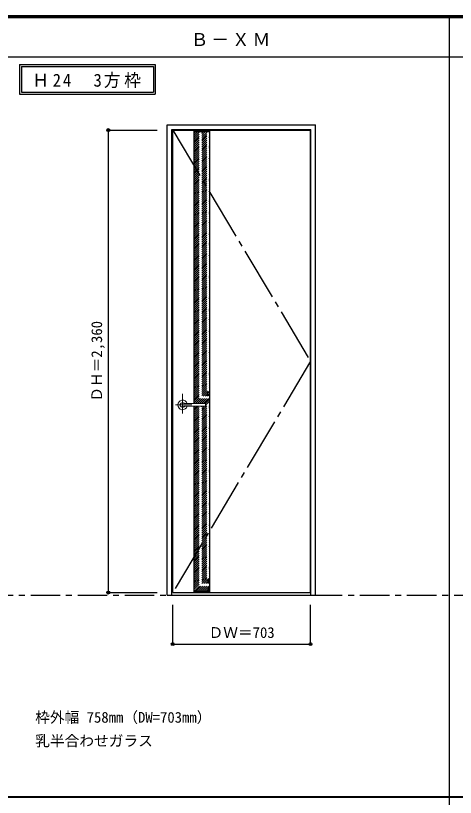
# Model space of a CAD drawing. Units: millimetres, scale not verified. Extents: x -6000 to 5700, y -4307 to 4260.
# Drawn here: x -1007 to 1237, y 186 to 4175 of the extents above; entities that cross this region are included whole.
import ezdxf
from ezdxf.enums import TextEntityAlignment as Align

# ---------------------------------------------------------------- set-up
doc = ezdxf.new("R2010")
doc.units = ezdxf.units.MM
doc.header["$LTSCALE"] = 30
doc.header["$PDMODE"] = 32
doc.header["$PDSIZE"] = 15
for name, pattern in [('CHAIN1', [8, 5, -1, 1, -1]), ('CHAIN2', [12, 9, -1, 1, -1]), ('DASHED1', [1.8, 1.2, -0.6])]:
    doc.linetypes.add(name, pattern=pattern)
for name, color, linetype in [('0-1_通り芯', 7, 'CHAIN1'), ('0-2_扉', 3, 'Continuous'), ('0-3_仕上げ', 3, 'Continuous'), ('0-4_枠', 3, 'Continuous'), ('0-7', 7, 'CHAIN2'), ('0-A_文字', 7, 'Continuous'), ('0-B_寸法', 7, 'Continuous'), ('0-C_ハッチ', 4, 'DASHED1'), ('F-1_枠', 6, 'Continuous')]:
    doc.layers.add(name, color=color, linetype=linetype)
doc.layers.add('0-5_レバー', color=7, linetype='Continuous', lineweight=18)
doc.styles.add('ＭＳ ゴシック', font='')
doc.styles.get('ＭＳ ゴシック').set_extended_font_data('MS Gothic')

msp = doc.modelspace()

# ---------------------------------------------------------------- linework, layer by layer
at = {"layer": '0-1_通り芯'}
msp.add_line((-5490, 1218), (5690, 1218), dxfattribs=at)
at = {"layer": '0-2_扉'}
for p, q in [((-205.2, 3591), (497.8, 3591)), ((-205.2, 1231), (-205.2, 3591)), ((497.8, 1231), (497.8, 3591)), ((-205.2, 1231), (497.8, 1231))]:
    msp.add_line(p, q, dxfattribs=at)
at = {"layer": '0-3_仕上げ'}
for p, q in [((-95.2, 2195.5), (-95.2, 3591)), ((-15.2, 1231), (-15.2, 3591)), ((-95.2, 1231), (-95.2, 2181.5))]:
    msp.add_line(p, q, dxfattribs=at)
at = {"layer": '0-3_仕上げ', "color": 7}
for p, q in [((-95.2, 3583), (-15.2, 3583)), ((-95.2, 1239), (-15.2, 1239))]:
    msp.add_line(p, q, dxfattribs=at)
at = {"layer": '0-4_枠'}
for p, q in [((-234.2, 3618), (523.8, 3618)), ((-234.2, 1218), (-234.2, 3618)), ((-210.2, 3594), (499.8, 3594)), ((-210.2, 1218), (-210.2, 3594)), ((499.8, 1218), (499.8, 3594)), ((523.8, 1218), (523.8, 3618)), ((-234.2, 1218), (523.8, 1218))]:
    msp.add_line(p, q, dxfattribs=at)
at = {"layer": '0-5_レバー', "color": 4, "linetype": 'CHAIN1'}
for p, q in [((-154.7, 2244.96), (-154.7, 2145.11)), ((-107.9, 2188.5), (-190.92, 2188.5))]:
    msp.add_line(p, q, dxfattribs=at)
at = {"layer": '0-5_レバー'}
for q in [(-37.7, 2193.99), (-37.7, 2183)]:
    msp.add_line((-37.7, 2188.5), q, dxfattribs=at)
for points in [[(-144.74, 2195.49), (-145.51, 2196.28), (-147.48, 2197.65), (-149.73, 2198.66), (-152.16, 2199.29), (-154.7, 2199.5), (-157.24, 2199.29), (-159.67, 2198.66), (-161.92, 2197.65), (-163.89, 2196.28), (-165.51, 2194.61), (-166.71, 2192.71), (-167.45, 2190.65), (-167.7, 2188.5), (-167.45, 2186.35), (-166.71, 2184.29), (-165.51, 2182.39), (-163.89, 2180.72), (-161.92, 2179.35), (-159.67, 2178.34), (-157.24, 2177.71), (-154.7, 2177.5), (-152.16, 2177.71), (-149.73, 2178.34), (-147.48, 2179.35), (-145.51, 2180.72), (-144.74, 2181.51)], [(-39.2, 2195.5), (-48.93, 2195.5), (-59.11, 2195.5), (-68.71, 2195.5), (-77.7, 2195.5), (-86.11, 2195.5), (-93.92, 2195.5), (-100.74, 2195.5), (-107.04, 2195.5), (-112.8, 2195.5), (-118.05, 2195.5), (-122.84, 2195.5), (-127.5, 2195.5), (-131.7, 2195.5), (-135.45, 2195.5), (-137.45, 2195.5), (-139.3, 2195.5), (-141.31, 2195.49), (-143.72, 2195.49), (-145.21, 2195.49), (-146.75, 2195.49), (-148.27, 2195.49), (-149.37, 2195.49), (-149.83, 2195.49), (-149.83, 2195.48)], [(-39.2, 2195.5), (-48.28, 2195.5), (-48.68, 2195.5)], [(-149.68, 2181.51), (-149.55, 2181.51), (-149.11, 2181.51), (-148.39, 2181.51), (-147.37, 2181.51), (-146.11, 2181.51), (-144.76, 2181.51), (-141.9, 2181.51), (-138.92, 2181.5), (-135.9, 2181.5), (-132.86, 2181.5), (-129.79, 2181.5), (-126.71, 2181.5), (-122.71, 2181.5), (-118.3, 2181.5), (-113.33, 2181.5), (-107.8, 2181.5), (-101.71, 2181.5), (-95.06, 2181.5), (-87.85, 2181.5), (-79.26, 2181.5), (-70, 2181.5), (-60.06, 2181.5), (-49.45, 2181.5), (-39.2, 2181.5)]]:
    msp.add_lwpolyline(points, dxfattribs=at)
for centre, radius, start, end in [((-154.7, 2188.5), 24.55, 16.59952, 343.36736), ((-39.2, 2194), 1.5, 0.00847, 89.9163), ((-39.2, 2194), 1.5, 360, 90.17419), ((-39.2, 2183), 1.5, 270.16419, 0), ((-39.2, 2183), 1.5, 269.91059, 359.99153)]:
    msp.add_arc(centre, radius, start, end, dxfattribs=at)
at = {"layer": '0-7'}
for p, q in [((-205.2, 3591), (497.8, 2411)), ((497.8, 2411), (-205.2, 1231))]:
    msp.add_line(p, q, dxfattribs=at)
at = {"layer": '0-A_文字'}
for p, q in [((-986.8, 3925), (-986.8, 3775)), ((-976.8, 3915), (-976.8, 3785)), ((-976.8, 3915), (-304.18, 3915)), ((-304.18, 3915), (-304.18, 3785)), ((-986.8, 3775), (-294.18, 3775)), ((-976.8, 3785), (-304.18, 3785))]:
    msp.add_line(p, q, dxfattribs=at)
msp.add_lwpolyline([(-986.8, 3925), (-294.18, 3925), (-294.18, 3775)], dxfattribs=at)
at = {"layer": '0-B_寸法', "color": 4}
for p, q in [((-534.2, 3591), (-284.2, 3591)), ((-534.2, 3591), (-534.2, 1231)), ((-534.2, 1231), (-284.2, 1231)), ((-205.2, 968), (-205.2, 1168)), ((497.8, 968), (497.8, 1168)), ((-205.2, 968), (497.8, 968))]:
    msp.add_line(p, q, dxfattribs=at)
at = {"layer": '0-B_寸法'}
for p in [(-534.2, 3591), (-534.2, 1231), (-205.2, 968), (497.8, 968)]:
    msp.add_point(p, dxfattribs=at)
at = {"layer": '0-C_ハッチ'}
for p, q in [((-95.2, 3574.87), (-87.07, 3583)), ((-95.2, 3564.97), (-77.17, 3583)), ((-95.2, 3555.08), (-67.28, 3583)), ((-95.2, 3545.18), (-57.38, 3583)), ((-95.2, 3535.28), (-47.48, 3583)), ((-95.2, 3525.38), (-37.58, 3583)), ((-95.2, 3515.48), (-27.68, 3583)), ((-95.2, 3505.58), (-17.78, 3583)), ((-95.2, 3495.68), (-15.2, 3575.68)), ((-95.2, 3485.78), (-15.2, 3565.78)), ((-95.2, 3475.88), (-15.2, 3555.88)), ((-95.2, 3465.98), (-15.2, 3545.98)), ((-95.2, 3456.08), (-15.2, 3536.08)), ((-95.2, 3446.18), (-15.2, 3526.18)), ((-95.2, 3436.28), (-16.5, 3514.98)), ((-95.2, 3426.38), (-15.2, 3506.38)), ((-95.2, 3416.48), (-15.2, 3496.48)), ((-95.2, 3406.58), (-15.2, 3486.58)), ((-95.2, 3396.68), (-15.2, 3476.68)), ((-95.2, 3386.78), (-15.2, 3466.78)), ((-95.2, 3376.88), (-15.2, 3456.88)), ((-95.2, 3366.99), (-15.2, 3446.99)), ((-95.2, 3357.09), (-15.2, 3437.09)), ((-95.2, 3347.19), (-15.2, 3427.19)), ((-95.2, 3337.29), (-15.2, 3417.29)), ((-95.2, 3327.39), (-15.2, 3407.39)), ((-95.2, 3317.49), (-15.2, 3397.49)), ((-95.2, 3307.59), (-15.2, 3387.59)), ((-95.2, 3297.69), (-15.2, 3377.69)), ((-95.2, 3287.79), (-16.5, 3366.49)), ((-95.2, 3277.89), (-15.2, 3357.89)), ((-95.2, 3267.99), (-15.2, 3347.99)), ((-95.2, 3258.09), (-15.2, 3338.09)), ((-95.2, 3248.19), (-15.2, 3328.19)), ((-95.2, 3238.29), (-15.2, 3318.29)), ((-95.2, 3228.39), (-15.2, 3308.39)), ((-95.2, 3218.49), (-15.2, 3298.49)), ((-95.2, 3208.59), (-15.2, 3288.59)), ((-95.2, 3198.69), (-15.2, 3278.69)), ((-95.2, 3188.79), (-15.2, 3268.79)), ((-95.2, 3178.89), (-15.2, 3258.89)), ((-95.2, 3169), (-15.2, 3249)), ((-95.2, 3159.1), (-15.2, 3239.1)), ((-95.2, 3149.2), (-15.2, 3229.2)), ((-95.2, 3139.3), (-16.5, 3218)), ((-95.2, 3129.4), (-15.2, 3209.4)), ((-95.2, 3119.5), (-15.2, 3199.5)), ((-95.2, 3109.6), (-15.2, 3189.6)), ((-95.2, 3099.7), (-15.2, 3179.7)), ((-95.2, 3089.8), (-15.2, 3169.8)), ((-95.2, 3079.9), (-15.2, 3159.9)), ((-95.2, 3070), (-15.2, 3150)), ((-95.2, 3060.1), (-15.2, 3140.1)), ((-95.2, 3050.2), (-15.2, 3130.2)), ((-95.2, 3040.3), (-15.2, 3120.3)), ((-95.2, 3030.4), (-15.2, 3110.4)), ((-95.2, 3020.5), (-15.2, 3100.5)), ((-95.2, 3010.6), (-15.2, 3090.6)), ((-95.2, 3000.7), (-15.2, 3080.7)), ((-95.2, 2990.8), (-15.2, 3070.8)), ((-95.2, 2980.9), (-15.2, 3060.9)), ((-95.2, 2971.01), (-15.2, 3051.01)), ((-95.2, 2961.11), (-15.2, 3041.11)), ((-95.2, 2951.21), (-15.2, 3031.21)), ((-95.2, 2941.31), (-15.2, 3021.31)), ((-95.2, 2931.41), (-15.2, 3011.41)), ((-95.2, 2921.51), (-15.2, 3001.51)), ((-95.2, 2911.61), (-15.2, 2991.61)), ((-95.2, 2901.71), (-15.2, 2981.71)), ((-95.2, 2891.81), (-15.2, 2971.81)), ((-95.2, 2881.91), (-15.2, 2961.91)), ((-95.2, 2872.01), (-15.2, 2952.01)), ((-95.2, 2862.11), (-15.2, 2942.11)), ((-95.2, 2852.21), (-15.2, 2932.21)), ((-95.2, 2842.31), (-15.2, 2922.31)), ((-95.2, 2832.41), (-15.2, 2912.41)), ((-95.2, 2822.51), (-15.2, 2902.51)), ((-95.2, 2812.61), (-15.2, 2892.61)), ((-95.2, 2802.71), (-15.2, 2882.71)), ((-95.2, 2792.81), (-15.2, 2872.81)), ((-95.2, 2782.91), (-15.2, 2862.91)), ((-95.2, 2773.02), (-15.2, 2853.02)), ((-95.2, 2763.12), (-15.2, 2843.12)), ((-95.2, 2753.22), (-15.2, 2833.22)), ((-95.2, 2743.32), (-15.2, 2823.32)), ((-95.2, 2733.42), (-15.2, 2813.42)), ((-95.2, 2723.52), (-15.2, 2803.52)), ((-95.2, 2713.62), (-15.2, 2793.62)), ((-95.2, 2703.72), (-15.2, 2783.72)), ((-95.2, 2693.82), (-15.2, 2773.82)), ((-95.2, 2683.92), (-15.2, 2763.92)), ((-95.2, 2674.02), (-15.2, 2754.02)), ((-95.2, 2664.12), (-15.2, 2744.12)), ((-95.2, 2654.22), (-15.2, 2734.22)), ((-95.2, 2644.32), (-15.2, 2724.32)), ((-95.2, 2634.42), (-15.2, 2714.42)), ((-95.2, 2624.52), (-15.2, 2704.52)), ((-95.2, 2614.62), (-15.2, 2694.62)), ((-95.2, 2604.72), (-15.2, 2684.72)), ((-95.2, 2594.82), (-15.2, 2674.82)), ((-95.2, 2584.92), (-15.2, 2664.92)), ((-95.2, 2575.03), (-15.2, 2655.03)), ((-95.2, 2565.13), (-15.2, 2645.13)), ((-95.2, 2555.23), (-15.2, 2635.23)), ((-95.2, 2545.33), (-15.2, 2625.33)), ((-95.2, 2535.43), (-15.2, 2615.43)), ((-95.2, 2525.53), (-15.2, 2605.53)), ((-95.2, 2515.63), (-15.2, 2595.63)), ((-95.2, 2505.73), (-15.2, 2585.73)), ((-95.2, 2495.83), (-15.2, 2575.83)), ((-95.2, 2485.93), (-15.2, 2565.93)), ((-95.2, 2476.03), (-15.2, 2556.03)), ((-95.2, 2466.13), (-15.2, 2546.13)), ((-95.2, 2456.23), (-15.2, 2536.23)), ((-95.2, 2446.33), (-15.2, 2526.33)), ((-95.2, 2436.43), (-15.2, 2516.43)), ((-95.2, 2426.53), (-15.2, 2506.53)), ((-95.2, 2416.63), (-15.2, 2496.63)), ((-95.2, 2406.73), (-15.2, 2486.73)), ((-95.2, 2396.83), (-15.2, 2476.83)), ((-95.2, 2386.94), (-15.2, 2466.94)), ((-95.2, 2377.04), (-15.2, 2457.04)), ((-95.2, 2367.14), (-15.2, 2447.14)), ((-95.2, 2357.24), (-15.2, 2437.24)), ((-95.2, 2347.34), (-15.2, 2427.34)), ((-95.2, 2337.44), (-15.2, 2417.44)), ((-95.2, 2327.54), (-15.2, 2407.54)), ((-95.2, 2317.64), (-15.2, 2397.64)), ((-95.2, 2307.74), (-15.2, 2387.74)), ((-95.2, 2297.84), (-15.2, 2377.84)), ((-95.2, 2287.94), (-15.2, 2367.94)), ((-95.2, 2278.04), (-15.2, 2358.04)), ((-95.2, 2268.14), (-15.2, 2348.14)), ((-95.2, 2258.24), (-15.2, 2338.24)), ((-95.2, 2248.34), (-15.2, 2328.34)), ((-95.2, 2238.44), (-15.2, 2318.44)), ((-95.2, 2228.54), (-15.2, 2308.54)), ((-95.2, 2218.64), (-15.2, 2298.64)), ((-95.2, 2208.74), (-15.2, 2288.74)), ((-95.2, 2198.84), (-15.2, 2278.84)), ((-88.65, 2195.5), (-15.2, 2268.95)), ((-78.75, 2195.5), (-15.2, 2259.05)), ((-68.85, 2195.5), (-15.2, 2249.15)), ((-58.95, 2195.5), (-15.2, 2239.25)), ((-95.2, 2119.65), (-15.2, 2199.65)), ((-49.05, 2195.5), (-15.2, 2229.35)), ((-39.17, 2195.48), (-15.2, 2219.45)), ((-37.7, 2187.05), (-15.2, 2209.55)), ((-95.2, 2109.75), (-15.2, 2189.75)), ((-95.2, 2179.05), (-92.74, 2181.5)), ((-95.2, 2169.15), (-82.84, 2181.5)), ((-95.2, 2159.25), (-72.95, 2181.5)), ((-95.2, 2149.35), (-63.05, 2181.5)), ((-95.2, 2139.45), (-53.15, 2181.5)), ((-95.2, 2129.55), (-43.25, 2181.5)), ((-95.2, 2099.85), (-15.2, 2179.85)), ((-95.2, 2089.95), (-15.2, 2169.95)), ((-95.2, 2080.05), (-15.2, 2160.05)), ((-95.2, 2070.15), (-15.2, 2150.15)), ((-95.2, 2060.25), (-15.2, 2140.25)), ((-95.2, 2050.35), (-15.2, 2130.35)), ((-95.2, 2040.45), (-15.2, 2120.45)), ((-95.2, 2030.55), (-15.2, 2110.55)), ((-95.2, 2020.65), (-15.2, 2100.65)), ((-95.2, 2010.75), (-15.2, 2090.75)), ((-95.2, 2000.85), (-15.2, 2080.85)), ((-95.2, 1990.96), (-15.2, 2070.96)), ((-95.2, 1981.06), (-15.2, 2061.06)), ((-95.2, 1971.16), (-15.2, 2051.16)), ((-95.2, 1961.26), (-15.2, 2041.26)), ((-95.2, 1951.36), (-15.2, 2031.36)), ((-95.2, 1941.46), (-15.2, 2021.46)), ((-95.2, 1931.56), (-15.2, 2011.56)), ((-95.2, 1921.66), (-15.2, 2001.66)), ((-95.2, 1911.76), (-15.2, 1991.76)), ((-95.2, 1901.86), (-15.2, 1981.86)), ((-95.2, 1891.96), (-15.2, 1971.96)), ((-95.2, 1882.06), (-15.2, 1962.06)), ((-95.2, 1872.16), (-15.2, 1952.16)), ((-95.2, 1862.26), (-15.2, 1942.26)), ((-95.2, 1852.36), (-15.2, 1932.36)), ((-95.2, 1842.46), (-15.2, 1922.46)), ((-95.2, 1832.56), (-15.2, 1912.56)), ((-95.2, 1822.66), (-15.2, 1902.66)), ((-95.2, 1812.76), (-15.2, 1892.76)), ((-95.2, 1802.86), (-15.2, 1882.86)), ((-95.2, 1792.97), (-15.2, 1872.97)), ((-95.2, 1783.07), (-15.2, 1863.07)), ((-95.2, 1773.17), (-15.2, 1853.17)), ((-95.2, 1763.27), (-15.2, 1843.27)), ((-95.2, 1753.37), (-15.2, 1833.37)), ((-95.2, 1743.47), (-15.2, 1823.47)), ((-95.2, 1733.57), (-15.2, 1813.57)), ((-95.2, 1723.67), (-15.2, 1803.67)), ((-95.2, 1713.77), (-15.2, 1793.77)), ((-95.2, 1703.87), (-15.2, 1783.87)), ((-95.2, 1693.97), (-15.2, 1773.97)), ((-95.2, 1684.07), (-15.2, 1764.07)), ((-95.2, 1674.17), (-15.2, 1754.17)), ((-95.2, 1664.27), (-15.2, 1744.27)), ((-95.2, 1654.37), (-15.2, 1734.37)), ((-95.2, 1644.47), (-15.2, 1724.47)), ((-95.2, 1634.57), (-15.2, 1714.57)), ((-95.2, 1624.67), (-15.2, 1704.67)), ((-95.2, 1614.77), (-15.2, 1694.77)), ((-95.2, 1604.87), (-15.2, 1684.87)), ((-95.2, 1594.98), (-15.2, 1674.98)), ((-95.2, 1585.08), (-15.2, 1665.08)), ((-95.2, 1575.18), (-15.2, 1655.18)), ((-95.2, 1565.28), (-15.2, 1645.28)), ((-95.2, 1555.38), (-15.2, 1635.38)), ((-95.2, 1545.48), (-15.2, 1625.48)), ((-95.2, 1535.58), (-15.2, 1615.58)), ((-95.2, 1525.68), (-15.2, 1605.68)), ((-95.2, 1515.78), (-15.2, 1595.78)), ((-95.2, 1505.88), (-15.2, 1585.88)), ((-95.2, 1495.98), (-15.2, 1575.98)), ((-95.2, 1486.08), (-15.2, 1566.08)), ((-95.2, 1476.18), (-15.2, 1556.18)), ((-95.2, 1466.28), (-15.2, 1546.28)), ((-95.2, 1456.38), (-15.2, 1536.38)), ((-95.2, 1446.48), (-15.2, 1526.48)), ((-95.2, 1436.58), (-15.2, 1516.58)), ((-95.2, 1426.68), (-15.2, 1506.68)), ((-95.2, 1416.78), (-15.2, 1496.78)), ((-95.2, 1406.89), (-15.2, 1486.89)), ((-95.2, 1396.99), (-15.2, 1476.99)), ((-95.2, 1387.09), (-15.2, 1467.09)), ((-95.2, 1377.19), (-15.2, 1457.19)), ((-95.2, 1367.29), (-15.2, 1447.29)), ((-95.2, 1357.39), (-15.2, 1437.39)), ((-95.2, 1347.49), (-15.2, 1427.49)), ((-95.2, 1337.59), (-15.2, 1417.59)), ((-95.2, 1327.69), (-15.2, 1407.69)), ((-95.2, 1317.79), (-15.2, 1397.79)), ((-95.2, 1307.89), (-15.2, 1387.89)), ((-95.2, 1297.99), (-15.2, 1377.99)), ((-95.2, 1288.09), (-15.2, 1368.09)), ((-95.2, 1278.19), (-15.2, 1358.19)), ((-95.2, 1268.29), (-15.2, 1348.29)), ((-95.2, 1258.39), (-15.2, 1338.39)), ((-95.2, 1248.49), (-15.2, 1328.49)), ((-94.79, 1239), (-15.2, 1318.59)), ((-84.89, 1239), (-15.2, 1308.69)), ((-74.99, 1239), (-15.2, 1298.79)), ((-65.09, 1239), (-15.2, 1288.9)), ((-55.2, 1239), (-15.2, 1279)), ((-45.3, 1239), (-15.2, 1269.1)), ((-35.4, 1239), (-15.2, 1259.2)), ((-25.5, 1239), (-15.2, 1249.3)), ((-15.6, 1239), (-15.2, 1239.4))]:
    msp.add_line(p, q, dxfattribs=at)
at = {"layer": 'F-1_枠'}
for p, q in [((-6000, 4175), (5700, 4175)), ((-6000, 4170), (5700, 4170)), ((-6000, 4165), (5700, 4165)), ((1204.8, 4175), (1204.8, -3790)), ((-6000, 3965), (5700, 3965)), ((-6000, 190.5), (5700, 190.5)), ((-6000, 187.5), (5700, 187.5))]:
    msp.add_line(p, q, dxfattribs=at)

# ---------------------------------------------------------------- texts
at = {"layer": '0-A_文字', "style": 'ＭＳ ゴシック'}
for s, p in [('枠外幅 758mm（DW=703mm）', (-906.8, 550.5)), ('乳半合わせガラス', (-906.8, 430.5))]:
    msp.add_text(s, height=54.99, dxfattribs=at).set_placement(p, align=Align.BOTTOM_LEFT)
at = {"layer": '0-A_文字', "char_height": 65.98, "attachment_point": 7, "style": 'ＭＳ ゴシック'}
for s, insert in [('\\T1.17;Ｂ－ＸＭ', (-113.5, 4020)), ('\\T1.22;\\W0.95;Ｈ24\u30003方枠', (-922.14, 3805))]:
    msp.add_mtext(s, dxfattribs=dict(at, insert=insert))
at = {"layer": '0-B_寸法', "style": 'ＭＳ ゴシック'}
msp.add_text('ＤＨ＝2,360', height=54.99, rotation=90, dxfattribs=at).set_placement((-549.2, 2204.75), align=Align.BOTTOM_LEFT)
msp.add_text('ＤＷ＝703', height=54.99, dxfattribs=at).set_placement((-22.45, 983), align=Align.BOTTOM_LEFT)

doc.saveas('drawing.dxf')
